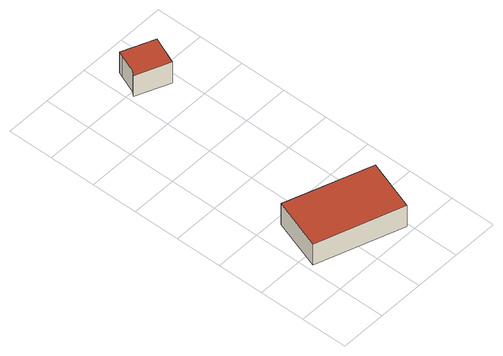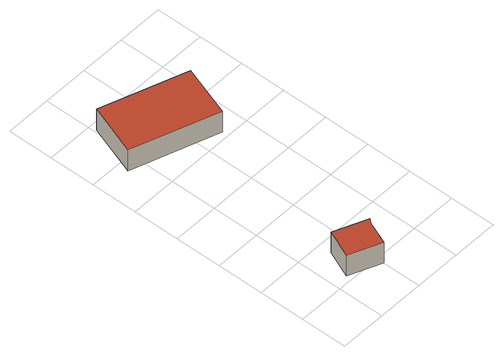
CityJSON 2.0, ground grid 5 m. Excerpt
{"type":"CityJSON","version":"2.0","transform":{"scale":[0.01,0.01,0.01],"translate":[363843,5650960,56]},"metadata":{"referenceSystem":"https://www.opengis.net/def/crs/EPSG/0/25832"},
"CityObjects":{
"building1":{"type":"Building","attributes":{"Geometrietyp2DReferenz":"3000","Gemeindeschluessel":"05315000","function":"31001_3222","roofType":"1000","measuredHeight":2.7,"storeysAboveGround":1},"address":[{"country":"Germany","locality":"Köln","thoroughfareNumber":"24","thoroughfareName":"Peter-Baum-Weg"}],"geometry":[{"type":"Solid","lod":"2","boundaries":[[[[0,1,2,3]],[[4,5,1,0]],[[6,7,5,4]],[[3,2,7,6]],[[4,0,3,6]],[[1,5,7,2]]]],"semantics":{"surfaces":[{"type":"WallSurface"},{"type":"RoofSurface"},{"type":"GroundSurface"}],"values":[[0,0,0,0,1,2]]}}]},
"building2":{"type":"Building","attributes":{"Geometrietyp2DReferenz":"3000","Gemeindeschluessel":"05315000","function":"31001_3222","roofType":"1000","measuredHeight":2.66,"storeysAboveGround":1},"address":[{"country":"Germany","locality":"Köln","thoroughfareNumber":"24","thoroughfareName":"Peter-Baum-Weg"}],"geometry":[{"type":"Solid","lod":"2","boundaries":[[[[8,9,10,11]],[[12,13,9,8]],[[14,15,13,12]],[[16,17,15,14]],[[18,19,17,16]],[[11,10,19,18]],[[16,14,12,8,11,18]],[[9,13,15,17,19,10]]]],"semantics":{"surfaces":[{"type":"WallSurface"},{"type":"RoofSurface"},{"type":"GroundSurface"}],"values":[[0,0,0,0,0,0,1,2]]}}]}
},
"vertices":[
[1163,613,309],[1163,613,39],[247,928,39],[247,928,309],[975,67,309],[975,67,39],[59,381,309],[59,381,39],
[573,3107,441],[573,3107,175],[495,2921,175],[495,2921,441],[596,3163,441],[596,3163,175],[938,3020,441],[938,3020,175],[814,2725,441],[814,2725,175],[458,2874,441],[458,2874,175]
]}
